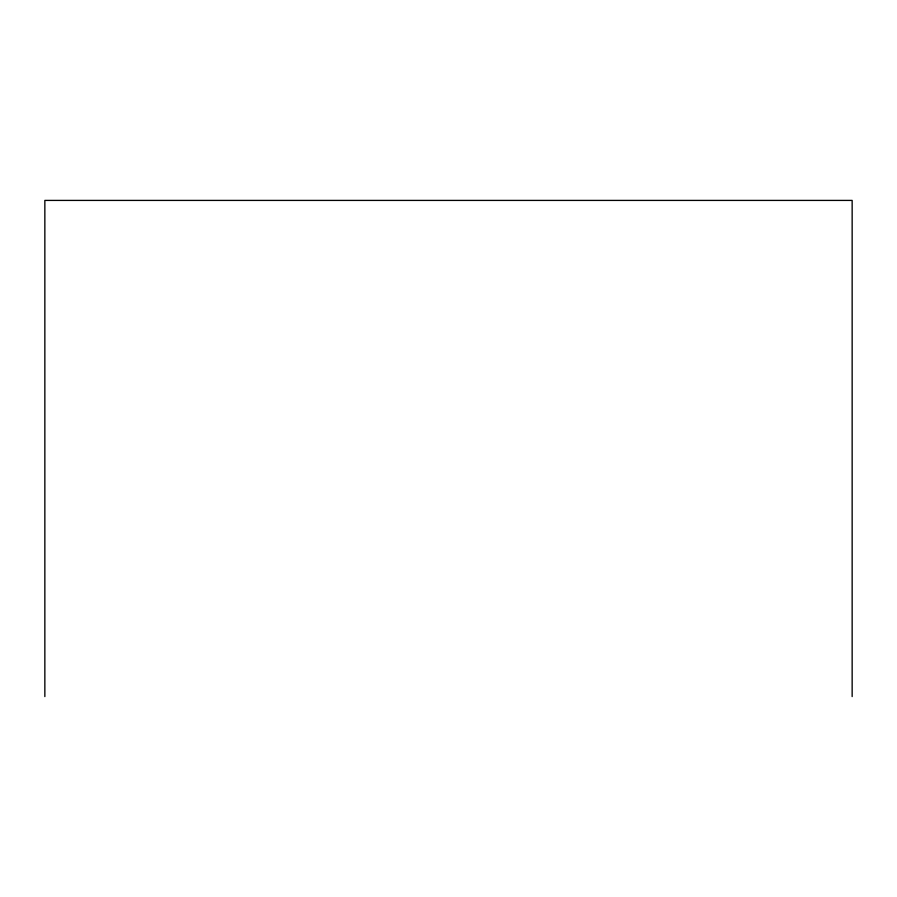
<?xml version="1.0" encoding="UTF-8"?>
<svg xmlns="http://www.w3.org/2000/svg" width="897" height="897" viewBox="0 0 897 897"><rect width="100%" height="100%" fill="white"/><g stroke="black" fill="none" stroke-linecap="round" stroke-linejoin="round"><path stroke-width="1.35" d="M852.15 696.588L852.15 200.412L44.85 200.412L44.85 696.588"/></g></svg>
